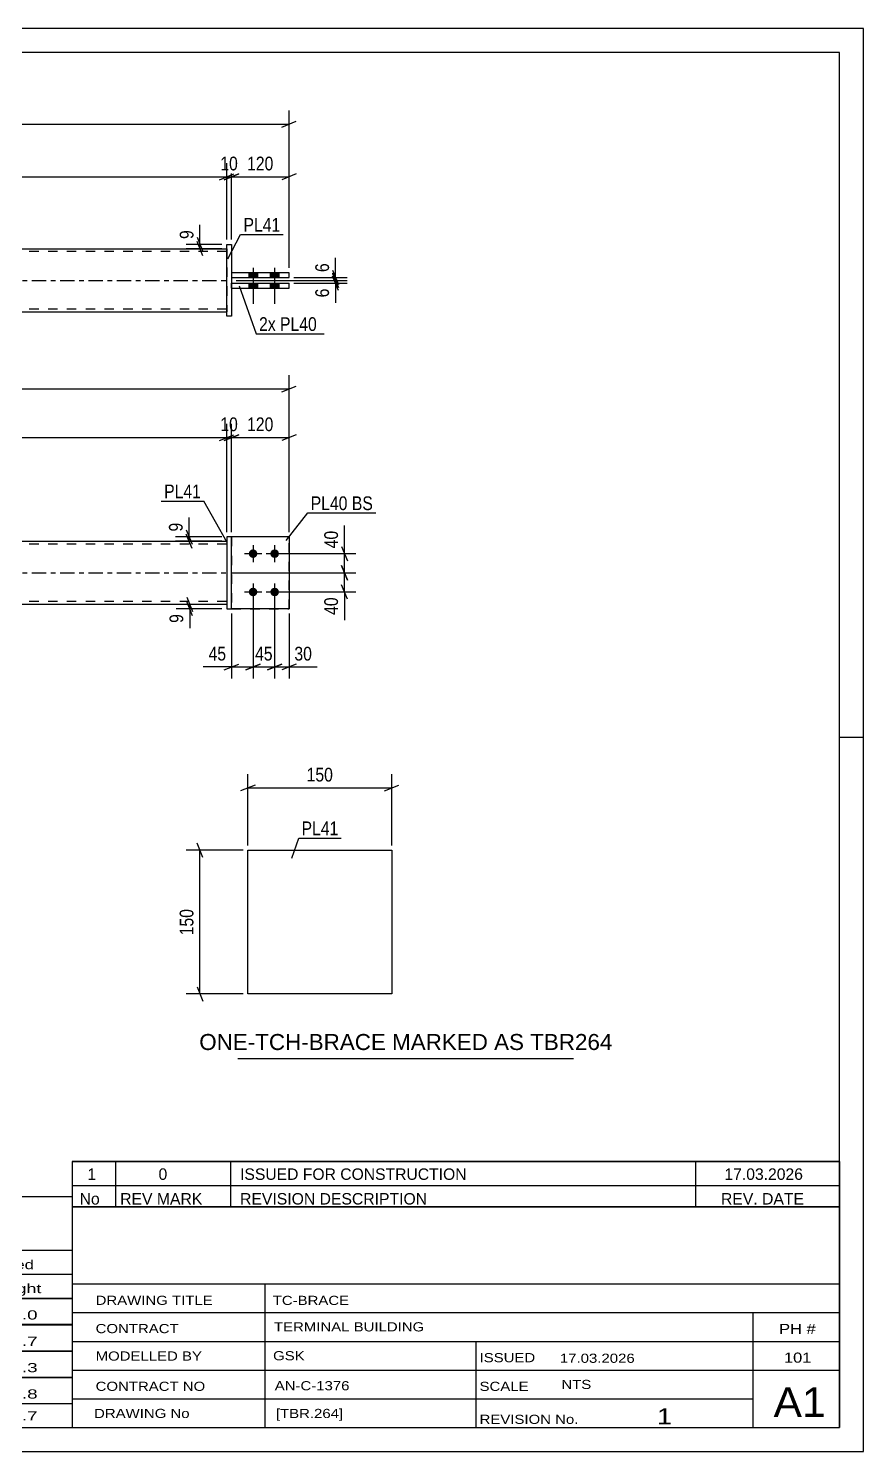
# Model space of a CAD drawing. Header units: millimetres. Extents: x 0 to 420, y 0 to 297.
# Drawn here: x 245.9 to 420, y 0 to 297 of the extents above; entities that cross this region are included whole.
import ezdxf

# ---------------------------------------------------------------- set-up
doc = ezdxf.new("R2010")
doc.units = ezdxf.units.MM
doc.linetypes.add('DXK_LINE_DOT2', pattern=[3.9198, 1.9599, -1.9599])
doc.linetypes.add('DXK_LINE_DOT3', pattern=[5.9187, 2.979, -0.9799, 0.9799, -0.9799])
doc.styles.add('Arial', font='ARIAL.TTF', dxfattribs={"height": 0.2})
doc.styles.add('Arial Narrow', font='ARIALN.TTF', dxfattribs={"height": 0.2})

# ---------------------------------------------------------------- blocks, each defined once
blk = doc.blocks.new('Unknown-581592206-1127')
at = {"color": 5, "linetype": 'Continuous'}
for p, q in [((420, 297), (0, 297)), ((420, 0), (420, 297)), ((415, 292), (5, 292)), ((415, 5), (415, 292)), ((420, 149), (415, 149)), ((5, 5), (415, 5)), ((0, 0), (420, 0))]:
    blk.add_line(p, q, dxfattribs=at)
blk = doc.blocks.new('Part-581592206-2850 - 2849')
at = {"color": 2, "linetype": 'Continuous'}
for p, q in [((291.62, 95.49), (291.62, 125.49)), ((291.62, 125.49), (321.62, 125.49)), ((321.62, 125.49), (321.62, 95.49)), ((321.62, 95.49), (291.62, 95.49))]:
    blk.add_line(p, q, dxfattribs=at)
blk = doc.blocks.new('Part-581592206-1367 - 1364')
at = {"color": 2, "linetype": 'Continuous'}
for p, q in [((288.21, 190.89), (287.21, 190.89)), ((287.21, 190.89), (287.21, 175.89)), ((288.21, 175.89), (288.21, 190.89)), ((287.21, 175.89), (288.21, 175.89))]:
    blk.add_line(p, q, dxfattribs=at)
blk = doc.blocks.new('Bolt-581592206-1379 - 1364')
at = {"linetype": 'Continuous'}
for points in [[(292.71, 188.29, -1), (292.71, 186.49, -1)], [(297.21, 188.29, -1), (297.21, 186.49, -1)], [(292.71, 180.29, -1), (292.71, 178.49, -1)], [(297.21, 180.29, -1), (297.21, 178.49, -1)]]:
    blk.add_hatch(color=1, dxfattribs=at).paths.add_polyline_path(points)
at = {"color": 1, "linetype": 'Continuous'}
for p, q in [((290.91, 187.39), (294.51, 187.39)), ((292.71, 189.19), (292.71, 185.59)), ((295.41, 187.39), (299.01, 187.39)), ((297.21, 189.19), (297.21, 185.59)), ((292.71, 181.19), (292.71, 177.59)), ((297.21, 181.19), (297.21, 177.59)), ((290.91, 179.39), (294.51, 179.39)), ((295.41, 179.39), (299.01, 179.39))]:
    blk.add_line(p, q, dxfattribs=at)
blk = doc.blocks.new('Part-581592206-1440 - 1364')
at = {"linetype": 'Continuous'}
blk.add_hatch(color=2, dxfattribs=at).paths.add_polyline_path([(141.11, 189.99), (140.31, 191.39), (141.91, 191.39)])
at = {"color": 2, "linetype": 'Continuous'}
for p, q in [((141.11, 189.99), (140.31, 191.39)), ((140.31, 191.39), (141.91, 191.39)), ((141.91, 191.39), (141.11, 189.99)), ((111.11, 189.99), (199.11, 189.99)), ((199.21, 189.99), (287.21, 189.99)), ((199.11, 176.79), (111.11, 176.79)), ((287.21, 176.79), (199.21, 176.79))]:
    blk.add_line(p, q, dxfattribs=at)
at = {"color": 7, "linetype": 'DXK_LINE_DOT2'}
for p, q in [((111.11, 176.79), (111.11, 189.99)), ((199.11, 189.39), (111.11, 189.39)), ((287.21, 189.39), (199.21, 189.39)), ((287.21, 189.99), (287.21, 176.79)), ((199.11, 177.39), (111.11, 177.39)), ((287.21, 177.39), (199.21, 177.39))]:
    blk.add_line(p, q, dxfattribs=at)
at = {"color": 7, "linetype": 'DXK_LINE_DOT3'}
for p, q in [((111.11, 183.39), (199.11, 183.39)), ((199.21, 183.39), (287.21, 183.39))]:
    blk.add_line(p, q, dxfattribs=at)
at = {"color": 2, "linetype": 'Continuous'}
blk.add_circle((141.11, 190.89), 1, dxfattribs=at)
blk = doc.blocks.new('Part-581592206-1445 - 1364')
at = {"color": 2, "linetype": 'Continuous'}
for p, q in [((300.21, 190.89), (288.21, 190.89)), ((300.21, 190.89), (300.21, 175.89)), ((300.21, 175.89), (288.21, 175.89))]:
    blk.add_line(p, q, dxfattribs=at)
at = {"color": 7, "linetype": 'DXK_LINE_DOT2'}
blk.add_line((288.21, 190.89), (288.21, 175.89), dxfattribs=at)
blk = doc.blocks.new('Part-581592206-1450 - 1364')
at = {"color": 7, "linetype": 'DXK_LINE_DOT2'}
for p, q in [((300.21, 190.89), (288.21, 190.89)), ((288.21, 190.89), (288.21, 175.89)), ((300.21, 175.89), (300.21, 190.89)), ((288.21, 175.89), (300.21, 175.89))]:
    blk.add_line(p, q, dxfattribs=at)
blk = doc.blocks.new('Part-581592206-1778 - 1767')
at = {"color": 2, "linetype": 'Continuous'}
for p, q in [((288.21, 242.83), (288.21, 243.83)), ((288.21, 243.83), (300.21, 243.83)), ((300.21, 242.83), (300.21, 243.83)), ((288.21, 242.83), (300.21, 242.83))]:
    blk.add_line(p, q, dxfattribs=at)
blk = doc.blocks.new('Part-581592206-1773 - 1767')
at = {"linetype": 'Continuous'}
blk.add_hatch(color=2, dxfattribs=at).paths.add_polyline_path([(141.11, 244.43), (140.31, 245.83), (141.91, 245.83)])
at = {"color": 2, "linetype": 'Continuous'}
for p, q in [((111.11, 251.03), (199.11, 251.03)), ((199.21, 251.03), (287.21, 251.03)), ((141.11, 244.43), (140.31, 245.83)), ((140.31, 245.83), (141.91, 245.83)), ((141.91, 245.83), (141.11, 244.43)), ((111.11, 237.83), (199.11, 237.83)), ((199.21, 237.83), (287.21, 237.83))]:
    blk.add_line(p, q, dxfattribs=at)
at = {"color": 7, "linetype": 'DXK_LINE_DOT2'}
for p, q in [((111.11, 251.03), (111.11, 237.83)), ((199.11, 250.43), (111.11, 250.43)), ((287.21, 250.43), (199.21, 250.43)), ((287.21, 251.03), (287.21, 237.83)), ((199.11, 238.43), (111.11, 238.43)), ((287.21, 238.43), (199.21, 238.43))]:
    blk.add_line(p, q, dxfattribs=at)
at = {"color": 7, "linetype": 'DXK_LINE_DOT3'}
for p, q in [((111.11, 244.43), (199.11, 244.43)), ((199.21, 244.43), (287.21, 244.43))]:
    blk.add_line(p, q, dxfattribs=at)
at = {"color": 2, "linetype": 'Continuous'}
blk.add_circle((141.11, 245.33), 1, dxfattribs=at)
blk = doc.blocks.new('Part-581592206-1783 - 1767')
at = {"color": 2, "linetype": 'Continuous'}
for p, q in [((300.21, 246.03), (288.21, 246.03)), ((288.21, 246.03), (288.21, 245.03)), ((288.21, 245.03), (300.21, 245.03)), ((300.21, 245.03), (300.21, 246.03))]:
    blk.add_line(p, q, dxfattribs=at)
blk = doc.blocks.new('Part-581592206-1788 - 1767')
at = {"color": 2, "linetype": 'Continuous'}
for p, q in [((287.21, 236.93), (287.21, 251.93)), ((287.21, 251.93), (288.21, 251.93)), ((288.21, 251.93), (288.21, 236.93)), ((288.21, 236.93), (287.21, 236.93))]:
    blk.add_line(p, q, dxfattribs=at)
blk = doc.blocks.new('Bolt-581592206-1800 - 1767')
at = {"linetype": 'Continuous'}
for points in [[(293.61, 246.03), (291.81, 246.03), (291.81, 245.03), (293.61, 245.03)], [(293.61, 246.03), (291.81, 246.03), (291.81, 245.03), (293.61, 245.03)], [(293.61, 243.83), (291.81, 243.83), (291.81, 242.83), (293.61, 242.83)], [(293.61, 243.83), (291.81, 243.83), (291.81, 242.83), (293.61, 242.83)], [(298.11, 246.03), (296.31, 246.03), (296.31, 245.03), (298.11, 245.03)], [(298.11, 246.03), (296.31, 246.03), (296.31, 245.03), (298.11, 245.03)], [(298.11, 243.83), (296.31, 243.83), (296.31, 242.83), (298.11, 242.83)], [(298.11, 243.83), (296.31, 243.83), (296.31, 242.83), (298.11, 242.83)]]:
    blk.add_hatch(color=1, dxfattribs=at).paths.add_polyline_path(points)
at = {"color": 1, "linetype": 'Continuous'}
for p, q in [((292.71, 247.03), (292.71, 239.53)), ((292.71, 247.03), (292.71, 239.53)), ((297.21, 247.03), (297.21, 239.53)), ((297.21, 247.03), (297.21, 239.53)), ((291.81, 246.03), (291.81, 245.03)), ((291.81, 246.03), (291.81, 245.03)), ((291.81, 243.83), (291.81, 242.83)), ((291.81, 243.83), (291.81, 242.83)), ((293.61, 246.03), (293.61, 245.03)), ((293.61, 246.03), (293.61, 245.03)), ((293.61, 243.83), (293.61, 242.83)), ((293.61, 243.83), (293.61, 242.83)), ((296.31, 246.03), (296.31, 245.03)), ((296.31, 246.03), (296.31, 245.03)), ((296.31, 243.83), (296.31, 242.83)), ((296.31, 243.83), (296.31, 242.83)), ((298.11, 246.03), (298.11, 245.03)), ((298.11, 246.03), (298.11, 245.03)), ((298.11, 243.83), (298.11, 242.83)), ((298.11, 243.83), (298.11, 242.83))]:
    blk.add_line(p, q, dxfattribs=at)
blk = doc.blocks.new('StraightDimension-581592206-2858 - 2849')
at = {"color": 7, "linetype": 'Continuous'}
for p, q in [((291.62, 126.49), (291.62, 141.34)), ((321.62, 126.49), (321.62, 141.34)), ((293.12, 139.09), (290.12, 137.89)), ((291.62, 138.49), (321.62, 138.49)), ((320.12, 137.89), (323.12, 139.09))]:
    blk.add_line(p, q, dxfattribs=at)
at = {"color": 0}
blk.add_wipeout([(309.96, 139.24), (309.96, 143.44), (303.28, 143.44), (303.28, 139.24)], dxfattribs=at)
at = {"color": 3, "style": 'Arial Narrow'}
blk.add_text('150', height=2.863, dxfattribs=at).set_placement((303.88, 139.84))
blk = doc.blocks.new('StraightDimension-581592206-2936 - 2849')
at = {"color": 7, "linetype": 'Continuous'}
for p, q in [((290.62, 125.49), (278.77, 125.49)), ((282.22, 123.99), (281.02, 126.99)), ((281.62, 95.49), (281.62, 125.49)), ((290.62, 95.49), (278.77, 95.49)), ((281.02, 96.99), (282.22, 93.99))]:
    blk.add_line(p, q, dxfattribs=at)
at = {"color": 0}
blk.add_wipeout([(280.87, 113.83), (276.67, 113.83), (276.67, 107.14), (280.87, 107.14)], dxfattribs=at)
at = {"color": 3, "style": 'Arial Narrow'}
blk.add_text('150', height=2.863, rotation=90.0002, dxfattribs=at).set_placement((280.27, 107.74))
blk = doc.blocks.new('StraightDimension-581592206-1665 - 1364')
at = {"color": 7, "linetype": 'Continuous'}
for p, q in [((292.71, 178.39), (292.71, 161.34)), ((297.21, 178.39), (297.21, 161.34)), ((291.21, 163.14), (294.21, 164.34)), ((292.71, 163.74), (297.21, 163.74)), ((298.71, 164.34), (295.71, 163.14))]:
    blk.add_line(p, q, dxfattribs=at)
at = {"color": 0}
blk.add_wipeout([(297.38, 164.49), (297.38, 168.69), (292.53, 168.69), (292.53, 164.49)], dxfattribs=at)
at = {"color": 3, "style": 'Arial Narrow'}
blk.add_text('45', height=2.863, dxfattribs=at).set_placement((293.13, 165.09))
blk = doc.blocks.new('StraightDimension-581592206-1505 - 1364')
at = {"color": 7, "linetype": 'Continuous'}
for p, q in [((287.21, 191.89), (287.21, 214.46)), ((288.21, 191.89), (288.21, 214.46)), ((285.71, 211.01), (288.71, 212.21)), ((289.71, 212.21), (286.71, 211.01)), ((287.21, 211.61), (288.21, 211.61))]:
    blk.add_line(p, q, dxfattribs=at)
at = {"color": 0}
blk.add_wipeout([(290.13, 212.36), (290.13, 216.56), (285.28, 216.56), (285.28, 212.36)], dxfattribs=at)
at = {"color": 3, "style": 'Arial Narrow'}
blk.add_text('10', height=2.863, dxfattribs=at).set_placement((285.88, 212.96))
blk = doc.blocks.new('StraightDimension-581592206-1703 - 1364')
at = {"color": 7, "linetype": 'Continuous'}
for p, q in [((298.21, 187.39), (314.17, 187.39)), ((311.17, 188.89), (312.37, 185.89)), ((311.77, 183.39), (311.77, 187.39)), ((312.37, 181.89), (311.17, 184.89)), ((288.21, 183.39), (314.17, 183.39))]:
    blk.add_line(p, q, dxfattribs=at)
at = {"color": 0}
blk.add_wipeout([(311.02, 192.77), (306.82, 192.77), (306.82, 187.91), (311.02, 187.91)], dxfattribs=at)
at = {"color": 7, "linetype": 'Continuous'}
blk.add_line((311.77, 187.39), (311.77, 193.29), dxfattribs=at)
blk.add_line((311.77, 187.39), (311.77, 193.29), dxfattribs=at)
at = {"color": 3, "style": 'Arial Narrow'}
blk.add_text('40', height=2.863, rotation=90.0002, dxfattribs=at).set_placement((310.42, 188.51))
blk = doc.blocks.new('StraightDimension-581592206-1649 - 1364')
at = {"color": 7, "linetype": 'Continuous'}
for p, q in [((292.71, 178.39), (292.71, 161.34)), ((288.21, 174.89), (288.21, 161.34)), ((286.71, 163.14), (289.71, 164.34)), ((288.21, 163.74), (292.71, 163.74)), ((294.21, 164.34), (291.21, 163.14))]:
    blk.add_line(p, q, dxfattribs=at)
at = {"color": 0}
blk.add_wipeout([(287.68, 164.49), (287.68, 168.69), (282.83, 168.69), (282.83, 164.49)], dxfattribs=at)
at = {"color": 7, "linetype": 'Continuous'}
blk.add_line((288.21, 163.74), (282.3, 163.74), dxfattribs=at)
blk.add_line((288.21, 163.74), (282.3, 163.74), dxfattribs=at)
at = {"color": 3, "style": 'Arial Narrow'}
blk.add_text('45', height=2.863, dxfattribs=at).set_placement((283.43, 165.09))
blk = doc.blocks.new('StraightDimension-581592206-1640 - 1364')
at = {"color": 7, "linetype": 'Continuous'}
for p, q in [((278.9, 178.29), (280.1, 175.29)), ((286.21, 176.79), (276.65, 176.79)), ((286.21, 175.89), (276.65, 175.89)), ((280.1, 174.39), (278.9, 177.39)), ((279.5, 175.89), (279.5, 176.79))]:
    blk.add_line(p, q, dxfattribs=at)
at = {"color": 0}
blk.add_wipeout([(278.75, 175.36), (274.55, 175.36), (274.55, 172.34), (278.75, 172.34)], dxfattribs=at)
at = {"color": 7, "linetype": 'Continuous'}
blk.add_line((279.5, 175.89), (279.5, 171.81), dxfattribs=at)
blk.add_line((279.5, 175.89), (279.5, 171.81), dxfattribs=at)
at = {"color": 3, "style": 'Arial Narrow'}
blk.add_text('9', height=2.86, rotation=90.0002, dxfattribs=at).set_placement((278.15, 172.94))
blk = doc.blocks.new('StraightDimension-581592206-1730 - 1364')
at = {"color": 7, "linetype": 'Continuous'}
for p, q in [((286.21, 190.89), (276.53, 190.89)), ((278.78, 192.39), (279.98, 189.39)), ((279.98, 188.49), (278.78, 191.49)), ((279.38, 189.99), (279.38, 190.89)), ((286.21, 189.99), (276.53, 189.99))]:
    blk.add_line(p, q, dxfattribs=at)
at = {"color": 0}
blk.add_wipeout([(278.63, 194.44), (274.43, 194.44), (274.43, 191.41), (278.63, 191.41)], dxfattribs=at)
at = {"color": 7, "linetype": 'Continuous'}
blk.add_line((279.38, 190.89), (279.38, 194.97), dxfattribs=at)
blk.add_line((279.38, 190.89), (279.38, 194.97), dxfattribs=at)
at = {"color": 3, "style": 'Arial Narrow'}
blk.add_text('9', height=2.86, rotation=90.0002, dxfattribs=at).set_placement((278.03, 192.01))
blk = doc.blocks.new('StraightDimension-581592206-1496 - 1364')
at = {"color": 7, "linetype": 'Continuous'}
for p, q in [((111.11, 192.89), (111.11, 214.46)), ((287.21, 191.89), (287.21, 214.46)), ((112.61, 212.21), (109.61, 211.01)), ((111.11, 211.61), (287.21, 211.61)), ((285.71, 211.01), (288.71, 212.21))]:
    blk.add_line(p, q, dxfattribs=at)
at = {"color": 0}
blk.add_wipeout([(203.41, 212.36), (203.41, 216.56), (194.9, 216.56), (194.9, 212.36)], dxfattribs=at)
at = {"color": 3, "style": 'Arial Narrow'}
blk.add_text('2571', height=2.863, dxfattribs=at).set_placement((195.5, 212.96))
blk = doc.blocks.new('StraightDimension-581592206-1523 - 1364')
at = {"color": 7, "linetype": 'Continuous'}
for p, q in [((288.21, 191.89), (288.21, 214.46)), ((300.21, 191.89), (300.21, 214.46)), ((286.71, 211.01), (289.71, 212.21)), ((288.21, 211.61), (300.21, 211.61)), ((301.71, 212.21), (298.71, 211.01))]:
    blk.add_line(p, q, dxfattribs=at)
at = {"color": 0}
blk.add_wipeout([(297.55, 212.36), (297.55, 216.56), (290.86, 216.56), (290.86, 212.36)], dxfattribs=at)
at = {"color": 3, "style": 'Arial Narrow'}
blk.add_text('120', height=2.863, dxfattribs=at).set_placement((291.46, 212.96))
blk = doc.blocks.new('StraightDimension-581592206-1546 - 1364')
at = {"color": 7, "linetype": 'Continuous'}
for p, q in [((98.11, 191.89), (98.11, 224.63)), ((300.21, 191.89), (300.21, 224.63)), ((99.61, 222.38), (96.61, 221.18)), ((98.11, 221.78), (300.21, 221.78)), ((298.71, 221.18), (301.71, 222.38))]:
    blk.add_line(p, q, dxfattribs=at)
at = {"color": 0}
blk.add_wipeout([(203.41, 222.53), (203.41, 226.73), (194.9, 226.73), (194.9, 222.53)], dxfattribs=at)
at = {"color": 3, "style": 'Arial Narrow'}
blk.add_text('2831', height=2.863, dxfattribs=at).set_placement((195.5, 223.13))
blk = doc.blocks.new('StraightDimension-581592206-1675 - 1364')
at = {"color": 7, "linetype": 'Continuous'}
for p, q in [((297.21, 178.39), (297.21, 161.34)), ((300.21, 174.89), (300.21, 161.34)), ((295.71, 163.14), (298.71, 164.34)), ((297.21, 163.74), (300.21, 163.74)), ((301.71, 164.34), (298.71, 163.14))]:
    blk.add_line(p, q, dxfattribs=at)
at = {"color": 0}
blk.add_wipeout([(305.59, 164.49), (305.59, 168.69), (300.73, 168.69), (300.73, 164.49)], dxfattribs=at)
at = {"color": 7, "linetype": 'Continuous'}
blk.add_line((300.21, 163.74), (306.11, 163.74), dxfattribs=at)
blk.add_line((300.21, 163.74), (306.11, 163.74), dxfattribs=at)
at = {"color": 3, "style": 'Arial Narrow'}
blk.add_text('30', height=2.863, dxfattribs=at).set_placement((301.33, 165.09))
blk = doc.blocks.new('StraightDimension-581592206-1716 - 1364')
at = {"color": 7, "linetype": 'Continuous'}
for p, q in [((311.17, 184.89), (312.37, 181.89)), ((288.21, 183.39), (314.17, 183.39)), ((311.77, 179.39), (311.77, 183.39)), ((298.21, 179.39), (314.17, 179.39)), ((312.37, 177.89), (311.17, 180.89))]:
    blk.add_line(p, q, dxfattribs=at)
at = {"color": 0}
blk.add_wipeout([(311.02, 178.86), (306.82, 178.86), (306.82, 174.01), (311.02, 174.01)], dxfattribs=at)
at = {"color": 7, "linetype": 'Continuous'}
blk.add_line((311.77, 179.39), (311.77, 173.48), dxfattribs=at)
blk.add_line((311.77, 179.39), (311.77, 173.48), dxfattribs=at)
at = {"color": 3, "style": 'Arial Narrow'}
blk.add_text('40', height=2.863, rotation=90.0002, dxfattribs=at).set_placement((310.42, 174.61))
blk = doc.blocks.new('StraightDimension-581592206-1890 - 1767')
at = {"color": 7, "linetype": 'Continuous'}
for p, q in [((288.21, 252.93), (288.21, 268.88)), ((300.21, 247.03), (300.21, 268.88)), ((286.71, 265.43), (289.71, 266.63)), ((288.21, 266.03), (300.21, 266.03)), ((301.71, 266.63), (298.71, 265.43))]:
    blk.add_line(p, q, dxfattribs=at)
at = {"color": 0}
blk.add_wipeout([(297.55, 266.78), (297.55, 270.98), (290.86, 270.98), (290.86, 266.78)], dxfattribs=at)
at = {"color": 3, "style": 'Arial Narrow'}
blk.add_text('120', height=2.863, dxfattribs=at).set_placement((291.46, 267.38))
blk = doc.blocks.new('StraightDimension-581592206-1805 - 1767')
at = {"color": 7, "linetype": 'Continuous'}
for p, q in [((281.03, 253.43), (282.23, 250.43)), ((282.23, 249.53), (281.03, 252.53)), ((286.21, 251.93), (278.78, 251.93)), ((286.21, 251.03), (278.78, 251.03)), ((281.63, 251.03), (281.63, 251.93))]:
    blk.add_line(p, q, dxfattribs=at)
at = {"color": 0}
blk.add_wipeout([(280.88, 255.49), (276.68, 255.49), (276.68, 252.46), (280.88, 252.46)], dxfattribs=at)
at = {"color": 7, "linetype": 'Continuous'}
blk.add_line((281.63, 251.93), (281.63, 256.01), dxfattribs=at)
blk.add_line((281.63, 251.93), (281.63, 256.01), dxfattribs=at)
at = {"color": 3, "style": 'Arial Narrow'}
blk.add_text('9', height=2.86, rotation=90.0002, dxfattribs=at).set_placement((280.28, 253.06))
blk = doc.blocks.new('StraightDimension-581592206-1816 - 1767')
at = {"color": 7, "linetype": 'Continuous'}
for p, q in [((309.3, 246.53), (310.5, 243.53)), ((289.21, 244.43), (312.3, 244.43)), ((301.21, 245.03), (312.3, 245.03)), ((310.5, 242.93), (309.3, 245.93)), ((309.9, 244.43), (309.9, 245.03))]:
    blk.add_line(p, q, dxfattribs=at)
at = {"color": 0}
blk.add_wipeout([(309.15, 248.59), (304.95, 248.59), (304.95, 245.56), (309.15, 245.56)], dxfattribs=at)
at = {"color": 7, "linetype": 'Continuous'}
blk.add_line((309.9, 245.03), (309.9, 249.11), dxfattribs=at)
blk.add_line((309.9, 245.03), (309.9, 249.11), dxfattribs=at)
at = {"color": 3, "style": 'Arial Narrow'}
blk.add_text('6', height=2.86, rotation=90.0002, dxfattribs=at).set_placement((308.55, 246.16))
blk = doc.blocks.new('StraightDimension-581592206-1825 - 1767')
at = {"color": 7, "linetype": 'Continuous'}
for p, q in [((289.21, 244.43), (312.3, 244.43)), ((301.21, 243.83), (312.3, 243.83)), ((309.3, 245.93), (310.5, 242.93)), ((310.5, 242.33), (309.3, 245.33)), ((309.9, 243.83), (309.9, 244.43))]:
    blk.add_line(p, q, dxfattribs=at)
at = {"color": 0}
blk.add_wipeout([(309.15, 243.31), (304.95, 243.31), (304.95, 240.28), (309.15, 240.28)], dxfattribs=at)
at = {"color": 7, "linetype": 'Continuous'}
blk.add_line((309.9, 243.83), (309.9, 239.76), dxfattribs=at)
blk.add_line((309.9, 243.83), (309.9, 239.76), dxfattribs=at)
at = {"color": 3, "style": 'Arial Narrow'}
blk.add_text('6', height=2.86, rotation=90.0002, dxfattribs=at).set_placement((308.55, 240.88))
blk = doc.blocks.new('StraightDimension-581592206-1900 - 1767')
at = {"color": 7, "linetype": 'Continuous'}
for p, q in [((287.21, 252.93), (287.21, 268.88)), ((288.21, 252.93), (288.21, 268.88)), ((285.71, 265.43), (288.71, 266.63)), ((289.71, 266.63), (286.71, 265.43)), ((287.21, 266.03), (288.21, 266.03))]:
    blk.add_line(p, q, dxfattribs=at)
at = {"color": 0}
blk.add_wipeout([(290.13, 266.78), (290.13, 270.98), (285.28, 270.98), (285.28, 266.78)], dxfattribs=at)
at = {"color": 3, "style": 'Arial Narrow'}
blk.add_text('10', height=2.863, dxfattribs=at).set_placement((285.88, 267.38))
blk = doc.blocks.new('StraightDimension-581592206-1910 - 1767')
at = {"color": 7, "linetype": 'Continuous'}
for p, q in [((111.11, 253.93), (111.11, 268.88)), ((287.21, 252.93), (287.21, 268.88)), ((112.61, 266.63), (109.61, 265.43)), ((111.11, 266.03), (287.21, 266.03)), ((285.71, 265.43), (288.71, 266.63))]:
    blk.add_line(p, q, dxfattribs=at)
at = {"color": 0}
blk.add_wipeout([(203.41, 266.78), (203.41, 270.98), (194.9, 270.98), (194.9, 266.78)], dxfattribs=at)
at = {"color": 3, "style": 'Arial Narrow'}
blk.add_text('2571', height=2.863, dxfattribs=at).set_placement((195.5, 267.38))
blk = doc.blocks.new('StraightDimension-581592206-1941 - 1767')
at = {"color": 7, "linetype": 'Continuous'}
for p, q in [((98.11, 247.03), (98.11, 279.88)), ((300.21, 247.03), (300.21, 279.88)), ((99.61, 277.63), (96.61, 276.43)), ((98.11, 277.03), (300.21, 277.03)), ((298.71, 276.43), (301.71, 277.63))]:
    blk.add_line(p, q, dxfattribs=at)
at = {"color": 0}
blk.add_wipeout([(203.41, 277.78), (203.41, 281.98), (194.9, 281.98), (194.9, 277.78)], dxfattribs=at)
at = {"color": 3, "style": 'Arial Narrow'}
blk.add_text('2831', height=2.863, dxfattribs=at).set_placement((195.5, 278.38))
blk = doc.blocks.new('Unknown-581592206-3096')
at = {"color": 7, "linetype": 'Continuous'}
for p, q in [((255, 51.05), (255, 5)), ((255, 51.05), (415, 51.05)), ((415, 51), (415, 5)), ((255, 35), (415, 35)), ((295.14, 35), (295.14, 5)), ((255, 29), (415, 29)), ((397, 5.05), (397, 29.05)), ((255, 23), (415, 23)), ((339.14, 23), (339.14, 5)), ((255, 17), (415, 17)), ((255, 11), (397, 11)), ((255, 5), (415, 5))]:
    blk.add_line(p, q, dxfattribs=at)
at = {"color": 7, "style": 'Arial Narrow'}
for s, height, width, p in [('DRAWING TITLE', 1.9089, 1.425378, (259.88, 30.61)), ('TC-BRACE', 1.909, 1.425378, (296.81, 30.59)), ('TERMINAL BUILDING', 1.9089, 1.425378, (297.06, 25.07)), ('CONTRACT', 1.909, 1.425378, (259.88, 24.71)), ('MODELLED BY', 1.9089, 1.425378, (259.88, 18.98)), ('GSK', 1.909, 1.425378, (296.88, 19.04)), ('ISSUED', 1.909, 1.425378, (339.94, 18.64)), ('17.03.2026', 1.909, 1.425378, (356.69, 18.52)), ('CONTRACT NO', 1.9089, 1.425378, (259.88, 12.66)), ('AN-C-1376', 1.909, 1.425378, (297.23, 12.78)), ('SCALE', 1.909, 1.425378, (339.94, 12.65)), ('A1', 6.204, 1.25, (401.24, 7.2)), ('DRAWING No', 1.909, 1.425378, (259.56, 7)), ('[TBR.264]', 1.909, 1.425378, (297.46, 6.99)), ('1', 3.34, 1.5, (376.91, 5.68)), ('REVISION No.', 1.9089, 1.425378, (339.94, 5.77))]:
    blk.add_text(s, height=height, dxfattribs=dict(at, width=width)).set_placement(p)
at = {"color": 7, "linetype": 'Continuous', "style": 'Arial Narrow'}
for s, height, width, p in [('PH #', 2.1, 1.42538, (402.4, 24.55)), ('101', 2.1, 1.42538, (403.41, 18.55)), ('NTS', 1.909, 1.425378, (357, 13.05))]:
    blk.add_text(s, height=height, dxfattribs=dict(at, width=width)).set_placement(p)
blk = doc.blocks.new('Unknown-581592206-3097')
at = {"color": 7, "linetype": 'Continuous'}
for p, q in [((255, 60.55), (415, 60.55)), ((415, 60.55), (255, 60.55)), ((255, 60.55), (255, 55.55)), ((264, 60.55), (264, 55.55)), ((288, 60.55), (288, 55.55)), ((385, 60.55), (385, 55.55)), ((415, 60.55), (415, 55.55)), ((255, 55.55), (415, 55.55)), ((255, 55.55), (255, 51.05)), ((255, 55.55), (415, 55.55)), ((264, 55.55), (264, 51.05)), ((288, 55.55), (288, 51.05)), ((385, 55.55), (385, 51.05)), ((415, 55.55), (415, 51.05)), ((415, 51.05), (255, 51.05))]:
    blk.add_line(p, q, dxfattribs=at)
at = {"color": 7, "linetype": 'Continuous', "style": 'Arial Narrow'}
for s, height, width, p in [('1', 2.39, 1.196471, (258.16, 56.7)), ('0', 2.39, 1.196471, (273, 56.7)), ('ISSUED FOR CONSTRUCTION', 2.3861, 1.196471, (290, 56.7)), ('17.03.2026', 2.386, 1.196471, (391, 56.7)), ('No', 2.386, 1.2, (256.54, 51.55)), ('REV MARK', 2.386, 1.2, (265, 51.55)), ('REVISION DESCRIPTION', 2.3861, 1.2, (290, 51.55)), ('REV. DATE', 2.386, 1.2, (390.28, 51.55))]:
    blk.add_text(s, height=height, dxfattribs=dict(at, width=width)).set_placement(p)
blk = doc.blocks.new('Unknown-581592206-3098')
at = {"color": 7, "linetype": 'Continuous'}
for p, q in [((95, 53.25), (255, 53.25)), ((95, 42), (95, 53.25)), ((255, 53.25), (255, 42)), ((95, 42), (255, 42)), ((95, 42), (95, 37)), ((255, 42), (255, 37)), ((95, 37), (255, 37)), ((95, 37), (95, 32)), ((119, 37), (119, 32)), ((154.5, 37), (154.5, 32)), ((180.5, 37), (180.5, 32)), ((193.5, 37), (193.5, 32)), ((211, 37), (211, 32)), ((233, 37), (233, 32)), ((255, 37), (255, 32)), ((95, 32), (255, 32)), ((95, 31.95), (95, 26.55)), ((95, 31.95), (255, 31.95)), ((119, 32), (119, 26.5)), ((154.5, 32), (154.5, 26.5)), ((180.5, 32), (180.5, 26.5)), ((193.5, 32), (193.5, 26.5)), ((211, 32), (211, 26.5)), ((233, 32), (233, 26.5)), ((255, 31.95), (255, 26.55)), ((95, 26.55), (255, 26.55)), ((95, 26.45), (95, 21.05)), ((95, 26.45), (255, 26.45)), ((119, 26.5), (119, 21)), ((154.5, 26.5), (154.5, 21)), ((180.5, 26.5), (180.5, 21)), ((193.5, 26.5), (193.5, 21)), ((211, 26.5), (211, 21)), ((233, 26.5), (233, 21)), ((255, 26.45), (255, 21.05)), ((95, 21.05), (255, 21.05)), ((95, 20.95), (95, 15.55)), ((95, 20.95), (255, 20.95)), ((119, 21), (119, 15.5)), ((154.5, 21), (154.5, 15.5)), ((180.5, 21), (180.5, 15.5)), ((193.5, 21), (193.5, 15.5)), ((211, 21), (211, 15.5)), ((233, 21), (233, 15.5)), ((255, 20.95), (255, 15.55)), ((95, 15.55), (255, 15.55)), ((95, 15.45), (95, 10.05)), ((95, 15.45), (255, 15.45)), ((119, 15.5), (119, 10)), ((154.5, 15.5), (154.5, 10)), ((180.5, 15.5), (180.5, 10)), ((193.5, 15.5), (193.5, 10)), ((211, 15.5), (211, 10)), ((233, 15.5), (233, 10)), ((255, 15.45), (255, 10.05)), ((95, 10.05), (255, 10.05)), ((95, 10), (255, 10)), ((95, 10), (95, 5)), ((211, 10), (211, 5)), ((233, 10), (233, 5)), ((255, 10), (255, 5)), ((95, 5), (255, 5))]:
    blk.add_line(p, q, dxfattribs=at)
at = {"color": 7, "style": 'Arial Narrow'}
for s, height, width, p in [('GENERAL NOTES & WELD DETAILS :', 2.8633, 1.4, (96.15, 45.56)), ('REFER TYP DRAWING TYP-01', 1.9089, 1.6, (179.7, 45.66)), ("MATERIAL LIST FOR ASSEMBLY MK'D", 1.9089, 1.6, (96.15, 38.06)), ('TBR264', 1.909, 1.794707, (187.59, 37.97)), ('1', 1.91, 1.794707, (217.08, 38.06)), ('No. Required', 1.9089, 1.6, (226.41, 38.06)), ('Mark', 1.909, 1.7, (96.34, 33)), ('Profile', 1.909, 1.7, (129.41, 33)), ('Material', 1.909, 1.7, (159.54, 33.06)), ('No.', 1.909, 1.7, (184.5, 33.06)), ('Length', 1.909, 1.7, (195, 33.06)), ('Area', 1.909, 1.7, (217.5, 33.06)), ('Weight', 1.909, 1.7, (237, 33.06))]:
    blk.add_text(s, height=height, dxfattribs=dict(at, width=width)).set_placement(p)
at = {"color": 7, "linetype": 'Continuous', "style": 'Arial Narrow'}
for s, height, width, p in [('TBR264', 1.909, 1.794707, (96.5, 27.56)), ('SHS132*6', 1.909, 1.794707, (121, 27.56)), ('E350', 1.909, 1.794707, (160.74, 27.56)), ('1', 1.91, 1.794707, (184.86, 27.56)), ('2571', 1.909, 1.794707, (197.58, 27.56)), ('1.4', 1.909, 1.794707, (221.32, 27.56)), ('61.0', 1.909, 1.794707, (240.14, 27.56)), ('PL40', 1.909, 1.794707, (96.5, 22.06)), ('PL10*120', 1.909, 1.794707, (121, 22.06)), ('E350', 1.909, 1.794707, (160.74, 22.06)), ('4', 1.91, 1.794707, (184.86, 22.06)), ('150', 1.909, 1.794707, (199.77, 22.06)), ('0.0', 1.909, 1.794707, (221.32, 22.06)), ('5.7', 1.909, 1.794707, (242.33, 22.06)), ('PL98', 1.909, 1.794707, (96.5, 16.56)), ('PL10*170', 1.909, 1.794707, (121, 16.56)), ('E350', 1.909, 1.794707, (160.74, 16.56)), ('1', 1.91, 1.794707, (184.86, 16.56)), ('170', 1.909, 1.794707, (199.77, 16.56)), ('0.1', 1.909, 1.794707, (221.32, 16.56)), ('2.3', 1.909, 1.794707, (242.33, 16.56)), ('PL41', 1.909, 1.794707, (96.5, 11.06)), ('PL10*150', 1.909, 1.794707, (121, 11.06)), ('E350', 1.909, 1.794707, (160.74, 11.06)), ('1', 1.91, 1.794707, (184.86, 11.06)), ('150', 1.909, 1.794707, (199.77, 11.06)), ('0.1', 1.909, 1.794707, (221.32, 11.06)), ('1.8', 1.909, 1.794707, (242.33, 11.06)), ('Total', 1.909, 1.7, (197.33, 6.5)), ('1.6', 1.909, 1.794707, (220.83, 6.5)), ('70.7', 1.909, 1.794707, (240.14, 6.5))]:
    blk.add_text(s, height=height, dxfattribs=dict(at, width=width)).set_placement(p)
blk = doc.blocks.new('Unknown-581592206-3099')
at = {"color": 7, "linetype": 'Continuous'}
blk.add_line((289.5, 82.05), (359.5, 82.05), dxfattribs=at)
at = {"color": 7, "style": 'Arial'}
blk.add_text('ONE-TCH-BRACE MARKED AS TBR264', height=3.3428, dxfattribs=at).set_placement((281.49, 83.8))
blk = doc.blocks.new('Mark-581592206-2939 - 2849')
at = {"color": 0}
blk.add_wipeout([(310.49, 128.63), (310.49, 131.63), (302.82, 131.63), (302.82, 128.63)], dxfattribs=at)
blk.add_wipeout([(310.49, 128.63), (310.49, 131.63), (302.82, 131.63), (302.82, 128.63)], dxfattribs=at)
at = {"color": 30, "linetype": 'Continuous'}
for p, q in [((300.81, 123.81), (302.22, 128.03)), ((302.22, 128.03), (311.09, 128.03))]:
    blk.add_line(p, q, dxfattribs=at)
at = {"color": 3, "style": 'Arial Narrow'}
blk.add_text('PL41', height=2.863, dxfattribs=at).set_placement((302.82, 128.63))
blk = doc.blocks.new('MarkSet-581592206-1752 - 1364')
at = {"color": 0}
blk.add_wipeout([(312.41, 196.48), (312.41, 199.48), (304.73, 199.48), (304.73, 196.48)], dxfattribs=at)
blk.add_wipeout([(312.41, 196.48), (312.41, 199.48), (304.73, 199.48), (304.73, 196.48)], dxfattribs=at)
at = {"color": 30, "linetype": 'Continuous'}
blk.add_line((299.6, 190.11), (304.13, 195.88), dxfattribs=at)
at = {"color": 0}
blk.add_wipeout([(317.69, 196.48), (317.69, 199.48), (313.31, 199.48), (313.31, 196.48)], dxfattribs=at)
blk.add_wipeout([(317.69, 196.48), (317.69, 199.48), (313.31, 199.48), (313.31, 196.48)], dxfattribs=at)
at = {"color": 30, "linetype": 'Continuous'}
blk.add_line((304.13, 195.88), (318.29, 195.88), dxfattribs=at)
at = {"color": 3, "style": 'Arial Narrow'}
for s, p in [('PL40', (304.73, 196.48)), ('BS', (313.31, 196.48))]:
    blk.add_text(s, height=2.863, dxfattribs=at).set_placement(p)
blk = doc.blocks.new('Mark-581592206-2780 - 1364')
at = {"color": 0}
blk.add_wipeout([(281.84, 198.96), (281.84, 201.96), (274.17, 201.96), (274.17, 198.96)], dxfattribs=at)
blk.add_wipeout([(281.84, 198.96), (281.84, 201.96), (274.17, 201.96), (274.17, 198.96)], dxfattribs=at)
at = {"color": 30, "linetype": 'Continuous'}
for p in [(273.57, 198.36), (287.33, 189.73)]:
    blk.add_line(p, (282.44, 198.36), dxfattribs=at)
at = {"color": 3, "style": 'Arial Narrow'}
blk.add_text('PL41', height=2.863, dxfattribs=at).set_placement((274.17, 198.96))
blk = doc.blocks.new('Mark-581592206-1784 - 1767')
at = {"color": 0}
blk.add_wipeout([(298.4, 254.59), (298.4, 257.59), (290.72, 257.59), (290.72, 254.59)], dxfattribs=at)
blk.add_wipeout([(298.4, 254.59), (298.4, 257.59), (290.72, 257.59), (290.72, 254.59)], dxfattribs=at)
at = {"color": 30, "linetype": 'Continuous'}
for p, q in [((287.44, 248.91), (290.12, 253.99)), ((290.12, 253.99), (299, 253.99))]:
    blk.add_line(p, q, dxfattribs=at)
at = {"color": 3, "style": 'Arial Narrow'}
blk.add_text('PL41', height=2.863, dxfattribs=at).set_placement((290.72, 254.59))
blk = doc.blocks.new('MarkSet-581592206-1973 - 1767')
at = {"color": 0}
blk.add_wipeout([(297.43, 233.87), (297.43, 236.87), (293.96, 236.87), (293.96, 233.87)], dxfattribs=at)
blk.add_wipeout([(297.43, 233.87), (297.43, 236.87), (293.96, 236.87), (293.96, 233.87)], dxfattribs=at)
at = {"color": 30, "linetype": 'Continuous'}
blk.add_line((289.83, 243.29), (293.36, 233.27), dxfattribs=at)
at = {"color": 0}
blk.add_wipeout([(306.01, 233.87), (306.01, 236.87), (298.33, 236.87), (298.33, 233.87)], dxfattribs=at)
blk.add_wipeout([(306.01, 233.87), (306.01, 236.87), (298.33, 236.87), (298.33, 233.87)], dxfattribs=at)
at = {"color": 30, "linetype": 'Continuous'}
blk.add_line((293.36, 233.27), (307.51, 233.27), dxfattribs=at)
at = {"color": 3, "style": 'Arial Narrow'}
for s, p in [('2x', (293.96, 233.87)), ('PL40', (298.33, 233.87))]:
    blk.add_text(s, height=2.863, dxfattribs=at).set_placement(p)

msp = doc.modelspace()

# ---------------------------------------------------------------- block references
for name in ['Unknown-581592206-1127', 'Part-581592206-1773 - 1767', 'Part-581592206-1788 - 1767', 'Bolt-581592206-1800 - 1767', 'Part-581592206-1783 - 1767', 'Part-581592206-1778 - 1767', 'Part-581592206-1440 - 1364', 'Part-581592206-1367 - 1364', 'Part-581592206-1445 - 1364', 'Part-581592206-1450 - 1364', 'Bolt-581592206-1379 - 1364', 'Part-581592206-2850 - 2849', 'Unknown-581592206-3099', 'Unknown-581592206-3097', 'Unknown-581592206-3098', 'Unknown-581592206-3096']:
    msp.add_blockref(name, (0, 0))

# ---------------------------------------------------------------- next in the draw order: block references
for name in ['StraightDimension-581592206-1890 - 1767', 'StraightDimension-581592206-1505 - 1364', 'StraightDimension-581592206-1665 - 1364', 'StraightDimension-581592206-2858 - 2849']:
    msp.add_blockref(name, (0, 0))

# ---------------------------------------------------------------- next in the draw order: block references
for name in ['StraightDimension-581592206-1805 - 1767', 'StraightDimension-581592206-1816 - 1767', 'StraightDimension-581592206-1730 - 1364', 'StraightDimension-581592206-1703 - 1364', 'StraightDimension-581592206-1649 - 1364', 'StraightDimension-581592206-1675 - 1364', 'Mark-581592206-2939 - 2849', 'StraightDimension-581592206-2936 - 2849']:
    msp.add_blockref(name, (0, 0))

# ---------------------------------------------------------------- next in the draw order: block references
for name in ['StraightDimension-581592206-1900 - 1767', 'StraightDimension-581592206-1825 - 1767', 'StraightDimension-581592206-1496 - 1364', 'StraightDimension-581592206-1716 - 1364', 'StraightDimension-581592206-1640 - 1364']:
    msp.add_blockref(name, (0, 0))

# ---------------------------------------------------------------- next in the draw order: block references
for name in ['StraightDimension-581592206-1910 - 1767', 'MarkSet-581592206-1973 - 1767', 'StraightDimension-581592206-1523 - 1364']:
    msp.add_blockref(name, (0, 0))

# ---------------------------------------------------------------- next in the draw order: block references
for name in ['StraightDimension-581592206-1941 - 1767', 'StraightDimension-581592206-1546 - 1364']:
    msp.add_blockref(name, (0, 0))

# ---------------------------------------------------------------- next in the draw order: block references
for name in ['Mark-581592206-1784 - 1767', 'Mark-581592206-2780 - 1364', 'MarkSet-581592206-1752 - 1364']:
    msp.add_blockref(name, (0, 0))

doc.saveas('drawing.dxf')
